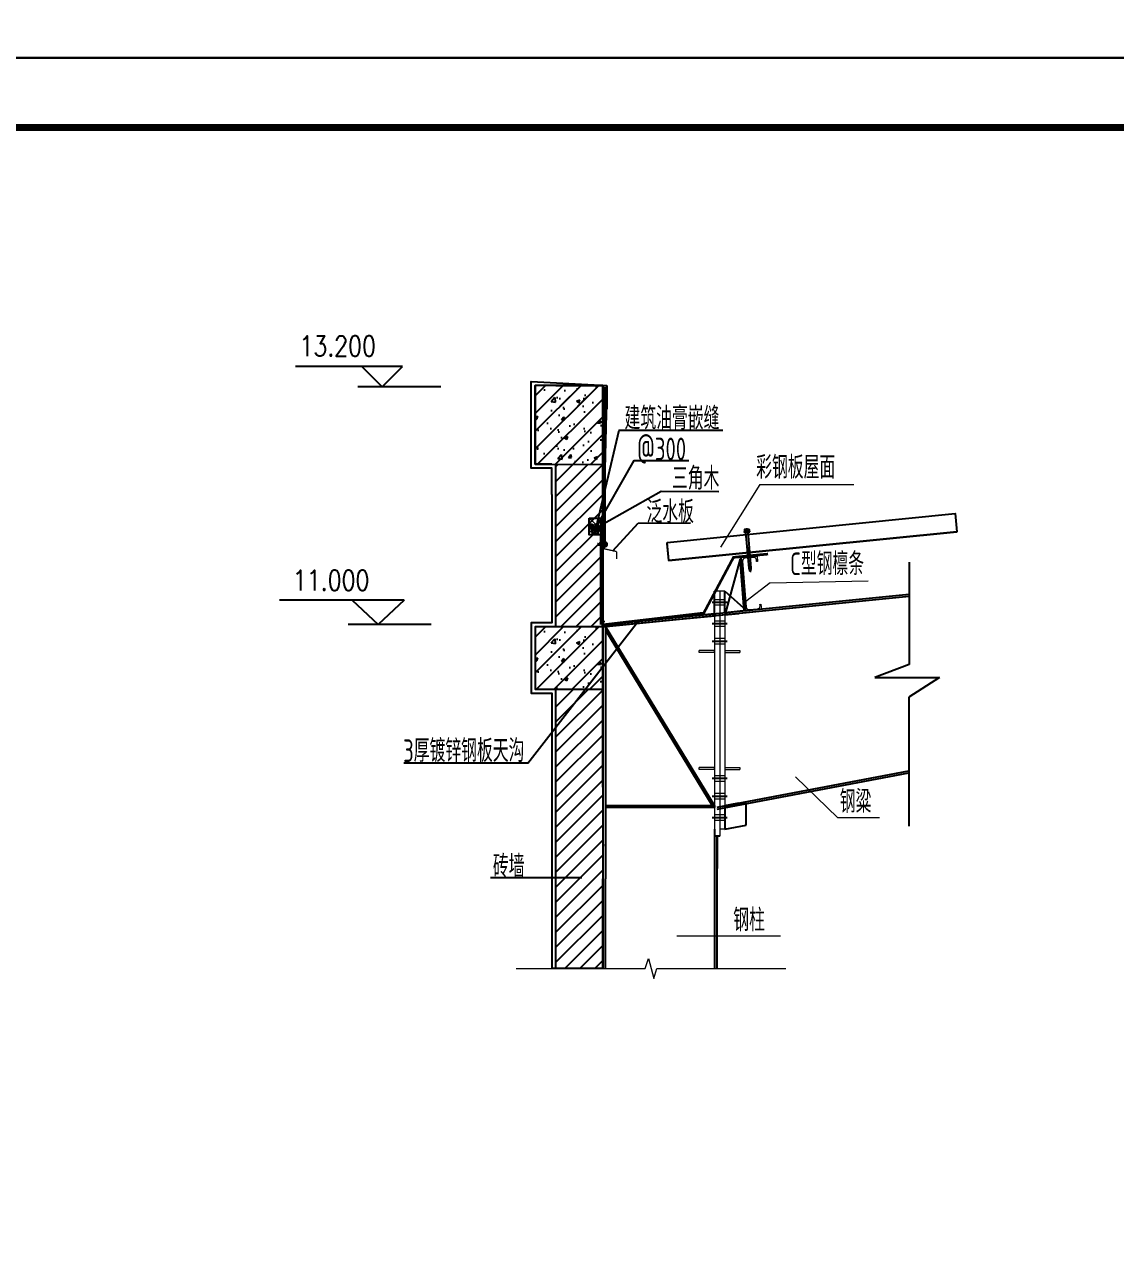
# Model space of a CAD drawing. Extents: x 1036631 to 1215829, y 514619 to 909419.
# Drawn here: x 1159844 to 1184880, y 554288 to 582579 of the extents above; entities that cross this region are included whole.
import ezdxf
from ezdxf.enums import TextEntityAlignment as Align

# ---------------------------------------------------------------- set-up
doc = ezdxf.new("R2010")
doc.units = 0
doc.header["$LTSCALE"] = 1000
doc.header["$MEASUREMENT"] = 0
doc.linetypes.add('30', pattern=[0])
for name, color, linetype in [('AXIS', 3, 'Continuous'), ('BEAM', 7, 'Continuous'), ('killer_tk3.0000', 1, 'Continuous'), ('PUB_DIM', 3, 'Continuous'), ('PUB_TEXT', 7, 'Continuous'), ('PUB_TITLE', 4, 'Continuous'), ('屋面', 6, 'Continuous'), ('线', 150, 'Continuous')]:
    doc.layers.add(name, color=color, linetype=linetype)
for name, color, linetype, lineweight in [('J', 4, 'Continuous', 13), ('killer_tk0.0000', 1, 'Continuous', 13), ('OTHER', 253, 'Continuous', 13), ('PANNEL', 7, 'Continuous', 13), ('TDB_文字', 3, 'Continuous', 13)]:
    doc.layers.add(name, color=color, linetype=linetype, lineweight=lineweight)
doc.styles.add('_HZTXT', font='tssdeng.shx', dxfattribs={"width": 0.7, "bigfont": 'HZTXT.shx'})
doc.styles.add('DIM_FONT', font='SIMPLEX', dxfattribs={"width": 0.7, "bigfont": 'GBCBIG'})
pattern_1 = [(45, (0, 0), (-265.16504, 265.16504), []), (50, (0, 0), (1075.8903, -94.1282), [112.5, -1237.5]), (355, (0, 0), (-208.127, 1128.2882), [90, -990]), (100.4514, (89.7, -7.8), (867.7641, 1034.1593), [95.6103, -1051.7132]), (46.1842, (0, 300), (1600.8616, -248.2785), [168.75, -1856.25]), (96.6356, (133.4, 279.3), (1401.994, 1461.1768), [143.4154, -1577.5695]), (351.1842, (0, 300), (1401.993, 1461.178), [135, -1485]), (21, (150, 225), (895.3606, -603.9283), [112.5, -1237.5]), (326, (150, 225), (364.973, 1087.725), [90, -990]), (71.4514, (224.6, 174.7), (1260.334, 483.7957), [95.6103, -1051.7132]), (37.5, (0, 0), (18.23978, 499.34078), [0, -978, 0, -1005, 0, -993.75]), (7.5, (0, 0), (394.6043, 591.61757), [0, -573, 0, -955.5, 0, -378.75]), (327.5, (-334.5, 0), (800.73365, -33.8323), [0, -375, 0, -1170, 0, -1552.5]), (317.5, (-484.5, 0), (874.77925, 150.1575), [0, -487.5, 0, -777, 0, -1102.5])]

# ---------------------------------------------------------------- blocks, each defined once
blk = doc.blocks.new('A$C006D4F7D')
for p, q in [((54.2, 200), (0, 0)), ((54.2, 200), (58.2, 200.3)), ((69.8, 5.6), (54.2, 200)), ((73.8, 5.9), (57.8, 205.3))]:
    blk.add_line(p, q)
at = {"layer": 'J'}
blk.add_lwpolyline([(128.5, 24.3), (128, 30.3), (132, 30.6), (133.6, 10.7), (73.8, 5.9), (57.8, 205.3), (117.6, 210), (119.2, 190.1), (115.2, 189.8), (114.8, 195.8, 0.414214), (104, 204.9), (72.1, 202.4, 0.414214), (62.9, 191.6), (76.6, 20.2, 0.414214), (87.4, 11), (119.3, 13.6, 0.414214)], format="xyb", close=True, dxfattribs=at)
blk = doc.blocks.new('erf')
h = blk.add_hatch()
h.set_pattern_fill('钢筋混凝土', color=256, scale=150, style=0)
h.set_pattern_definition(pattern_1)
h.paths.add_polyline_path([(738741, 255427), (736720, 255427), (736720, 253068), (738740, 253057)])
h = blk.add_hatch()
h.set_pattern_fill('钢筋混凝土', color=256, scale=150, style=0)
h.set_pattern_definition(pattern_1)
h.paths.add_polyline_path([(737339, 255427), (738740, 255427), (738741, 254805), (737339, 254806)])
at = {"ltscale": 20}
blk.add_hatch(color=256, dxfattribs=at).paths.add_polyline_path([(738836, 250765), (738836, 250702), (738574, 250722), (738574, 250623), (738836, 250642), (738836, 250580, 0.696305)])
h = blk.add_hatch()
h.set_pattern_fill('钢筋混凝土', color=256, scale=150, style=0)
h.set_pattern_definition([(45, (0, -7219.3), (-265.16504, 265.16504), []), (50, (0, -7219.3), (1075.8903, -94.1282), [112.5, -1237.5]), (355, (0, -7219.3), (-208.127, 1128.2882), [90, -990]), (100.4514, (89.7, -7227.1), (867.7641, 1034.1593), [95.6103, -1051.7132]), (46.1842, (0, -6919.3), (1600.8616, -248.2785), [168.75, -1856.25]), (96.6356, (133.4, -6940), (1401.994, 1461.1768), [143.4154, -1577.5695]), (351.1842, (0, -6919.3), (1401.993, 1461.178), [135, -1485]), (21, (150, -6994.3), (895.3606, -603.9283), [112.5, -1237.5]), (326, (150, -6994.3), (364.973, 1087.725), [90, -990]), (71.4514, (224.6, -7044.6), (1260.334, 483.7957), [95.6103, -1051.7132]), (37.5, (0, -7219.3), (18.23978, 499.34078), [0, -978, 0, -1005, 0, -993.75]), (7.5, (0, -7219.3), (394.6043, 591.61757), [0, -573, 0, -955.5, 0, -378.75]), (327.5, (-334.5, -7219.3), (800.73365, -33.8323), [0, -375, 0, -1170, 0, -1552.5]), (317.5, (-484.5, -7219.3), (874.77925, 150.1575), [0, -487.5, 0, -777, 0, -1102.5])])
h.paths.add_polyline_path([(738740, 248208), (736720, 248208), (736720, 246348), (738740, 246349)])
for p, q in [((738857, 255427), (738857, 254710)), ((742961, 251058), (743135, 251074)), ((742961, 251058), (742963, 251036)), ((742963, 251036), (743137, 251052)), ((742976, 251111), (742980, 251060)), ((742994, 251123), (743092, 251131)), ((743013, 251115), (743018, 251063)), ((743111, 249964), (743017, 251041)), ((743074, 251120), (743078, 251069)), ((743177, 249970), (743083, 251047)), ((743111, 251123), (743116, 251072)), ((743137, 251052), (743135, 251074)), ((738767, 250833), (738767, 250547)), ((743057, 250581), (743123, 250587)), ((743141, 249867), (743111, 249964)), ((743141, 249867), (743164, 249869)), ((743164, 249869), (743177, 249970))]:
    blk.add_line(p, q, dxfattribs=at)
at = {"color": 0}
for p, q in [((743060, 250549), (743089, 250584)), ((743069, 250453), (743128, 250524)), ((743077, 250357), (743137, 250428)), ((743086, 250261), (743145, 250332)), ((743094, 250164), (743154, 250235)), ((743102, 250068), (743162, 250139)), ((743111, 249972), (743170, 250043)), ((743133, 249892), (743173, 249940))]:
    blk.add_line(p, q, dxfattribs=at)
blk.add_line((738817, 248278), (738741, 248278))
for points in [[(738741, 255427), (736720, 255427), (736720, 253068), (738740, 253057)], [(738740, 248208), (736720, 248208), (736720, 246348), (738740, 246349)]]:
    blk.add_lwpolyline(points, close=True)
blk.add_lwpolyline([(737222, 253068), (736720, 253068), (736720, 255427)])
at = {"const_width": 50}
for points in [[(738507, 251255, 1), (738557, 251255, 1)], [(738556, 251260, 1), (738606, 251260, 1)], [(738561, 251224, 1), (738611, 251224, 1)], [(738613, 251184, 1), (738663, 251184, 1)], [(738638, 251184, 1), (738688, 251184, 1)], [(738481, 251141, 1), (738531, 251141, 1)], [(738488, 251165, 1), (738538, 251165, 1)], [(738568, 251141, 1), (738618, 251141, 1)], [(738584, 251121, 1), (738634, 251121, 1)]]:
    blk.add_lwpolyline(points, format="xyb", close=True, dxfattribs=at)
at = {"ltscale": 20}
for centre, major_axis, ratio, start_param, end_param in [((742994, 251113), (-18.7, -1.6), 0.513447, 3.141593, 6.283185), ((743044, 251117), (-30.4, -2.7), 0.316059, 3.14158, 6.283198)]:
    blk.add_ellipse(centre, major_axis=major_axis, ratio=ratio, start_param=start_param, end_param=end_param, dxfattribs=at)
at = {"ltscale": 20, "extrusion": (0, 0, -1)}
blk.add_ellipse((743093, 251122), major_axis=(18.7, 1.6), ratio=0.513447, start_param=3.141593, end_param=6.283185, dxfattribs=at)
at = {"layer": 'AXIS'}
for p, q in [((742462, 248937), (742006, 248937)), ((742462, 248299), (742006, 248299)), ((742462, 247775), (742006, 247775)), ((742462, 243675), (742006, 243675)), ((742462, 243143), (742006, 243143)), ((742462, 242505), (742006, 242505))]:
    blk.add_line(p, q, dxfattribs=at)
at = {"layer": 'BEAM'}
for p, q in [((738741, 252162), (738741, 255384)), ((738740, 252162), (738740, 254928)), ((738741, 243621), (738740, 252162)), ((738741, 243621), (738741, 252162)), ((738680, 248282), (738680, 251455)), ((738680, 248282), (738680, 251455)), ((740717, 250189), (749322, 251049)), ((740717, 250189), (740669, 250694)), ((738741, 248269), (747893, 249184)), ((738741, 248269), (747893, 249184)), ((738741, 248208), (747893, 249123)), ((738741, 248208), (747893, 249123)), ((742082, 248603), (742082, 249279)), ((742386, 248633), (742386, 249279)), ((742386, 249279), (743031, 248694)), ((738801, 248216), (744816, 248816)), ((743031, 248694), (742386, 248633)), ((742386, 248633), (742803, 248679)), ((742082, 248603), (738741, 248269)), ((738741, 248216), (742082, 248542)), ((738741, 248381), (738801, 248373)), ((738741, 248381), (738741, 248320)), ((738741, 248381), (738741, 248320)), ((738741, 248320), (738741, 248373)), ((741436, 248542), (742082, 248603)), ((741436, 248584), (741436, 248542)), ((742082, 248542), (742082, 248603)), ((742386, 248573), (742803, 248611)), ((738741, 248216), (738741, 240986)), ((738741, 243416), (738741, 248208)), ((738817, 248223), (738817, 240986)), ((742082, 242870), (738817, 248223)), ((742082, 242870), (738817, 248223)), ((738817, 248109), (742014, 242870)), ((738817, 248109), (742014, 242870)), ((742158, 242820), (747886, 243910)), ((742158, 242759), (747886, 243849)), ((738741, 243416), (738741, 240675)), ((738817, 243113), (738817, 240675)), ((738817, 242870), (742082, 242870)), ((738817, 242870), (742082, 242870)), ((742082, 242809), (738817, 242809)), ((742082, 242809), (738817, 242809)), ((742014, 242870), (742082, 242870)), ((742014, 242870), (742082, 242870)), ((742082, 242870), (742082, 242809)), ((742082, 242870), (742082, 242809)), ((742386, 242870), (742803, 242953)), ((743024, 242930), (742386, 242809)), ((742386, 242809), (742803, 242892)), ((742386, 242809), (742386, 242163)), ((743024, 242285), (743024, 242930)), ((742082, 242163), (742082, 240986)), ((742386, 242163), (743024, 242285)), ((738817, 241652), (738817, 241713)), ((738817, 241652), (738817, 241713)), ((742158, 241959), (742158, 240986)), ((742158, 238002), (742158, 241959)), ((738741, 238002), (738741, 240675)), ((738741, 238002), (738741, 240675)), ((738817, 238002), (738817, 240675))]:
    blk.add_line(p, q, dxfattribs=at)
blk.add_lwpolyline([(740664, 250733), (749274, 251594), (749322, 251049), (740717, 250189)], close=True, dxfattribs=at)
at = {"layer": 'killer_tk0.0000', "color": 3, "const_width": 38}
for points in [[(738754, 251060), (738338, 251455)], [(738740, 251072), (738752, 250548), (739155, 250460)], [(739155, 250460), (739155, 250234)]]:
    blk.add_lwpolyline(points, dxfattribs=at)
at = {"layer": 'killer_tk0.0000', "color": 6, "const_width": 80}
blk.add_lwpolyline([(738741, 250428), (738741, 250428), (738741, 250428), (738741, 250428), (738741, 248269), (741758, 248621), (742648, 250287), (743682, 250385), (743682, 250385)], dxfattribs=at)
at = {"layer": 'killer_tk3.0000', "color": 4, "linetype": '30'}
blk.add_line((738741, 255384), (738740, 254928), dxfattribs=at)
at = {"layer": 'killer_tk3.0000', "color": 3, "linetype": '30', "ltscale": 0.02}
for p, q in [((738857, 255427), (738803, 252910)), ((738805, 255378), (738803, 252161)), ((738803, 252161), (738801, 250577)), ((739044, 250484), (739802, 251310)), ((739802, 251310), (741361, 251320)), ((736501, 244137), (739805, 248393)), ((736501, 244137), (732795, 244137)), ((735384, 240719), (738113, 240719))]:
    blk.add_line(p, q, dxfattribs=at)
at = {"layer": 'killer_tk3.0000', "color": 0, "linetype": '30'}
for p, q in [((747893, 250144), (747893, 247085)), ((747893, 247085), (746875, 246693)), ((746875, 246693), (748806, 246693)), ((748806, 246693), (747886, 246105)), ((747886, 246105), (747886, 242251)), ((742234, 241959), (742082, 241959)), ((742082, 240986), (742082, 238002))]:
    blk.add_line(p, q, dxfattribs=at)
at = {"layer": 'killer_tk3.0000', "color": 3, "linetype": '30', "ltscale": 0.02}
for points in [[(737222, 252163), (737222, 252951), (736603, 252951), (736603, 255537), (738857, 255427)], [(738538, 251165), (739230, 254088), (742330, 254088)], [(738537, 251172), (739682, 253178), (741311, 253181)], [(737221, 252163), (737221, 248325), (736603, 248325), (736603, 246231), (737221, 246231), (737221, 238002)], [(738538, 251167), (740490, 252267), (742212, 252259)]]:
    blk.add_lwpolyline(points, dxfattribs=at)
at = {"layer": 'OTHER'}
for p, q in [((736155, 238002), (740009, 238002)), ((740009, 238002), (740104, 238299)), ((740104, 238299), (740266, 237705)), ((740266, 237705), (740360, 238002)), ((740360, 238002), (744215, 238002))]:
    blk.add_line(p, q, dxfattribs=at)
at = {"layer": 'PANNEL'}
for p, q in [((742082, 249279), (741758, 248621)), ((742082, 249279), (742082, 242163)), ((742234, 249279), (742082, 249279)), ((742386, 249021), (742082, 249021)), ((742234, 249279), (742234, 241959)), ((742234, 249279), (742234, 242163)), ((742386, 249279), (742234, 249279)), ((742386, 249279), (742386, 242163)), ((742386, 248854), (742082, 248854)), ((742386, 248383), (742082, 248383)), ((742386, 248223), (742082, 248223)), ((742386, 247859), (742082, 247859)), ((742386, 247692), (742082, 247692)), ((742082, 247502), (741626, 247502)), ((741626, 247441), (741626, 247502)), ((742082, 247441), (741626, 247441)), ((742082, 247441), (742082, 247502)), ((742386, 247502), (742841, 247502)), ((742386, 247502), (742386, 247441)), ((742386, 247441), (742841, 247441)), ((742841, 247502), (742841, 247441)), ((742082, 244009), (741626, 244009)), ((741626, 243948), (741626, 244009)), ((742082, 243948), (741626, 243948)), ((742082, 243948), (742082, 244009)), ((742386, 244009), (742841, 244009)), ((742386, 244009), (742386, 243948)), ((742386, 243948), (742841, 243948)), ((742841, 244009), (742841, 243948)), ((742386, 243758), (742082, 243758)), ((742386, 243591), (742082, 243591)), ((742386, 243227), (742082, 243227)), ((742386, 243060), (742082, 243060)), ((742386, 242589), (742082, 242589)), ((742386, 242422), (742082, 242422)), ((742386, 242163), (742234, 242163))]:
    blk.add_line(p, q, dxfattribs=at)
at = {"layer": 'PUB_DIM'}
for p, q in [((732148, 255994), (729557, 255994)), ((732755, 255994), (731540, 255994)), ((731540, 255994), (732148, 255386)), ((732148, 255386), (732755, 255994)), ((732579, 255386), (731418, 255386)), ((733901, 255386), (731936, 255386)), ((732808, 249009), (729080, 249009)), ((731252, 249009), (732030, 248283)), ((732808, 249009), (732030, 248283)), ((733611, 248283), (731133, 248283))]:
    blk.add_line(p, q, dxfattribs=at)
at = {"layer": 'TDB_文字'}
for p, q in [((743435, 252465), (742258, 250587)), ((743435, 252465), (746240, 252465)), ((743743, 249530), (743011, 248964)), ((743743, 249530), (746676, 249589)), ((745768, 242502), (744498, 243728)), ((747013, 242502), (745768, 242502)), ((744052, 238963), (740950, 238963))]:
    blk.add_line(p, q, dxfattribs=at)
at = {"layer": '屋面'}
for p, q in [((737339, 255427), (738741, 255427)), ((738741, 255427), (738741, 238002)), ((737339, 248208), (737339, 253064)), ((738741, 248208), (737339, 248208)), ((737339, 238002), (737339, 246349)), ((738741, 238002), (737194, 238002))]:
    blk.add_line(p, q, dxfattribs=at)
at = {"layer": '屋面', "color": 252}
for p, q in [((738740, 255302), (738741, 255303)), ((737339, 253003), (737400, 253064)), ((737339, 252554), (737847, 253062)), ((737339, 252105), (738293, 253059)), ((737339, 251656), (738740, 253057)), ((737339, 251207), (738740, 252608)), ((737339, 250758), (738741, 252159)), ((737339, 250309), (738741, 251710)), ((737339, 249860), (738741, 251261)), ((737339, 249411), (738741, 250812)), ((737339, 248962), (738741, 250363)), ((737339, 248513), (738741, 249914)), ((737483, 248208), (738741, 249465)), ((737932, 248208), (738741, 249016)), ((738381, 248208), (738741, 248567)), ((738740, 247220), (738741, 247220)), ((738740, 246771), (738741, 246771)), ((737339, 245819), (737869, 246349)), ((737339, 245370), (738318, 246349)), ((737339, 244921), (738741, 246322)), ((737339, 244472), (738741, 245873)), ((737339, 244023), (738741, 245424)), ((737339, 243574), (738741, 244975)), ((737339, 243125), (738741, 244526)), ((737339, 242676), (738741, 244077)), ((737339, 242226), (738741, 243628)), ((737339, 241777), (738741, 243179)), ((737339, 241328), (738741, 242730)), ((737339, 240879), (738741, 242281)), ((737339, 240430), (738741, 241832)), ((737339, 239981), (738741, 241383)), ((737339, 239532), (738741, 240934)), ((737339, 239083), (738741, 240485)), ((737339, 238634), (738741, 240036)), ((737339, 238185), (738741, 239587)), ((737604, 238002), (738741, 239138)), ((738053, 238002), (738741, 238689)), ((738502, 238002), (738741, 238240))]:
    blk.add_line(p, q, dxfattribs=at)
at = {"layer": '线', "color": 0}
blk.add_lwpolyline([(738338, 251455), (738743, 251455), (738743, 250958), (738338, 250958)], close=True, dxfattribs=at)
for points in [[(738349, 251287), (738417, 251276), (738471, 251252)], [(738358, 251248), (738426, 251237), (738480, 251212)], [(738355, 251205), (738435, 251205), (738482, 251145)], [(738359, 251176), (738427, 251165), (738481, 251141)], [(738359, 251074), (738410, 251046), (738429, 250989)], [(738364, 251144), (738447, 251118), (738501, 251072), (738535, 250993), (738536, 250968)], [(738383, 251107), (738456, 251070), (738474, 250985)], [(738435, 251205), (738410, 251046), (738454, 251153)], [(738487, 251126), (738555, 251115), (738609, 251090)], [(738509, 251094), (738577, 251083), (738631, 251058)], [(738522, 251078), (738589, 251028), (738595, 250978)], [(738553, 251114), (738622, 251103), (738675, 251078)]]:
    blk.add_lwpolyline(points, dxfattribs=at)
at = {"linetype": 'Continuous', "xscale": 8.019000000087544, "yscale": 8.019000000087544, "zscale": 8.018999999999998}
blk.add_blockref('A$C006D4F7D', (742410, 248639), dxfattribs=at)
at = {"layer": 'PUB_DIM', "style": 'DIM_FONT', "width": 0.8}
blk.add_text('13.200', height=607.5, dxfattribs=at).set_placement((730817, 256601), align=Align.MIDDLE)
blk.add_text('11.000', height=607.5, dxfattribs=at).set_placement((729475, 249299))
at = {"layer": 'PUB_TEXT', "style": '_HZTXT', "width": 0.7}
for s, p in [('建筑油膏嵌缝', (742226, 254106)), ('@300', (741232, 253188))]:
    blk.add_text(s, height=675, dxfattribs=at).set_placement(p, align=Align.RIGHT)
for s, p in [('彩钢板屋面', (743325, 252639)), ('三角木', (740808, 252309)), ('泛水板', (740047, 251310)), ('C型钢檩条', (744338, 249755)), ('3厚镀锌钢板天沟', (732773, 244171)), ('钢粱', (745825, 242651)), ('砖墙', (735457, 240715)), ('钢柱', (742640, 239112))]:
    blk.add_text(s, height=675, dxfattribs=at).set_placement(p)

msp = doc.modelspace()

# ---------------------------------------------------------------- linework, layer by layer
at = {"layer": 'PUB_TITLE'}
for points in [[(1096949, 581819), (1215829, 581819), (1215829, 649019), (1096949, 649019)], [(1096949, 514619), (1215829, 514619), (1215829, 581819), (1096949, 581819)]]:
    msp.add_lwpolyline(points, close=True, dxfattribs=at)
at = {"layer": 'PUB_TITLE', "const_width": 160}
msp.add_lwpolyline([(1100949, 516219), (1214229, 516219), (1214229, 580219), (1100949, 580219)], close=True, dxfattribs=at)

# ---------------------------------------------------------------- block references
at = {"layer": '线', "xscale": 0.7680000001564622, "yscale": 0.7679999999818392, "zscale": 0.7680000000000002}
msp.add_blockref('erf', (605762, 378133), dxfattribs=at)

doc.saveas('drawing.dxf')
